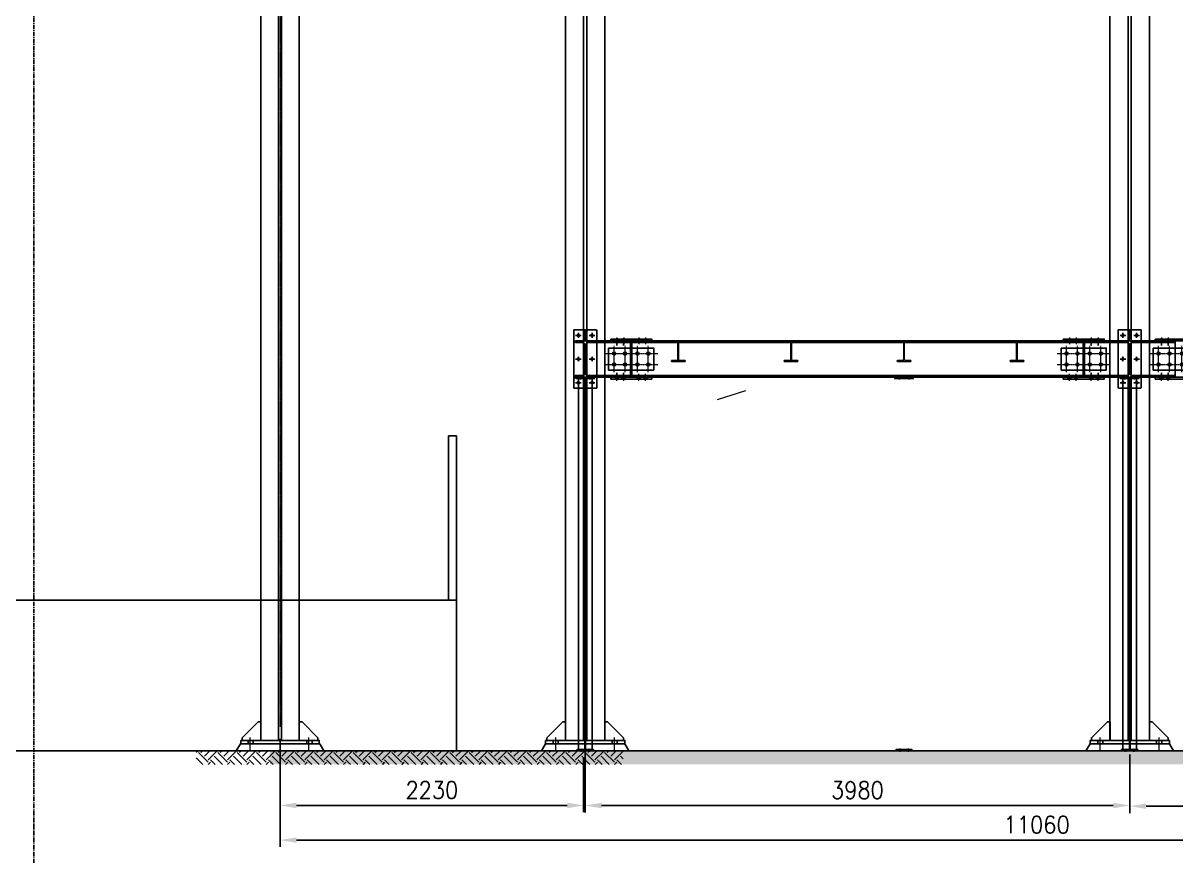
# Model space of a CAD drawing. Header units: millimetres. Extents: x 13669 to 217197, y -88248 to 24578.
# Drawn here: x 18001 to 26428, y 12063 to 18149 of the extents above; entities that cross this region are included whole.
import ezdxf

# ---------------------------------------------------------------- set-up
doc = ezdxf.new("R2010")
doc.units = ezdxf.units.MM
for name, pattern in [('CENTER', [50.8, 31.75, -6.35, 6.35, -6.35]), ('CENTER2', [1.125, 0.75, -0.125, 0.125, -0.125]), ('DASHED2', [0.375, 0.25, -0.125])]:
    doc.linetypes.add(name, pattern=pattern)
for name, color, linetype in [('CHAPA PISO', 3, 'Continuous'), ('Tx-DDIM', 1, 'Continuous'), ('Tx-EJES', 1, 'CENTER'), ('Tx_DDIM', 1, 'Continuous'), ('Tx_M_EQUIPOS', 4, 'Continuous'), ('Tx_M_EXISTENTES', 8, 'Continuous'), ('Tx_M_OCULTOS', 2, 'DASHED2'), ('Tx_M_OCULTOS FINO', 1, 'DASHED2')]:
    doc.layers.add(name, color=color, linetype=linetype)
for name, color, linetype, lineweight in [('TITULOS', 6, 'Continuous', 60), ('Tx_EJES', 1, 'CENTER2', 5), ('Tx_M_CONTORNO FINO', 1, 'Continuous', 5)]:
    doc.layers.add(name, color=color, linetype=linetype, lineweight=lineweight)
doc.styles.add('ROMANS', font='romans.shx', dxfattribs={"width": 0.9})
doc.dimstyles.new('ESC 1-50', dxfattribs={"dimscale": 50, "dimtxt": 2.5, "dimasz": 2.4, "dimexe": 1, "dimexo": 1, "dimgap": 1, "dimtad": 1, "dimdec": 0, "dimtxsty": 'ROMANS', "dimcen": 2.5, "dimclrd": 256, "dimclre": 256, "dimclrt": 3, "dimadec": 0, "dimazin": 2, "dimtfac": 0.5, "dimtdec": 0, "dimtmove": 0, "dimatfit": 3, "dimfxl": 1, "dimtfill": 1, "dimtfillclr": 256, "dimtolj": 2, "dimlwd": -1, "dimarcsym": 0})

# ---------------------------------------------------------------- blocks, each defined once
blk = doc.blocks.new('A$Cd38fd534')
at = {"layer": 'Tx_EJES'}
for p, q in [((-69.1, 0), (319.1, 0)), ((0, -135.8), (0, 55.8)), ((80, -135.8), (80, 55.8)), ((170, -135.8), (170, 55.8)), ((250, -135.8), (250, 55.8)), ((-69.1, -80), (319.1, -80))]:
    blk.add_line(p, q, dxfattribs=at)
at = {"layer": 'Tx_M_EQUIPOS'}
blk.add_lwpolyline([(-40, 40), (290, 40), (290, -120), (-40, -120)], close=True, dxfattribs=at)
for centre in [(0, 0), (80, 0), (170, 0), (250, 0), (0, -80), (80, -80), (170, -80), (250, -80)]:
    blk.add_circle(centre, 10.5, dxfattribs=at)
blk = doc.blocks.new('A$C03c238ad')
at = {"layer": 'Tx_M_OCULTOS FINO'}
for p, q in [((-70.7, 40), (-29.3, 40)), ((-50, 58.7), (-50, 21.3)), ((29.3, 40), (70.7, 40)), ((50, 58.7), (50, 21.3)), ((-70.7, -133), (-29.3, -133)), ((-50, -114.3), (-50, -151.7)), ((29.3, -133), (70.7, -133)), ((50, -114.3), (50, -151.7)), ((-70.7, -306), (-29.3, -306)), ((-50, -287.3), (-50, -324.7)), ((29.3, -306), (70.7, -306)), ((50, -287.3), (50, -324.7))]:
    blk.add_line(p, q, dxfattribs=at)
for points in [[(-84, -346), (84, -346), (84, 80), (-84, 80)], [(-3.9, 80), (3.9, 80), (3.9, 0), (-3.9, 0)], [(-3.9, -266), (3.9, -266), (3.9, -346), (-3.9, -346)]]:
    blk.add_lwpolyline(points, close=True, dxfattribs=at)
for centre in [(-50, 40), (50, 40), (-50, -133), (50, -133), (-50, -306), (50, -306)]:
    blk.add_circle(centre, 8.5, dxfattribs=at)
blk = doc.blocks.new('A$Cf5f8315d')
at = {"layer": 'Tx_EJES'}
blk.add_line((-21.3, 0), (0, 0), dxfattribs=at)
at = {"layer": 'Tx_M_OCULTOS'}
for p, q in [((-13, 8.5), (0, 8.5)), ((-13, -8.5), (0, -8.5))]:
    blk.add_line(p, q, dxfattribs=at)
blk = doc.blocks.new('A$Cfbe9b5f4')
at = {"layer": 'Tx_EJES'}
for p, q in [((-150, 117.9), (-150, 68.1)), ((-100, 117.9), (-100, 68.1)), ((10, 117.9), (10, 68.1)), ((60, 117.9), (60, 68.1)), ((3157.4, 117.9), (3157.4, 68.1)), ((3207.4, 117.9), (3207.4, 68.1)), ((3317.4, 117.9), (3317.4, 68.1)), ((3367.4, 117.9), (3367.4, 68.1)), ((3830, 117.9), (3830, 68.1)), ((3880, 117.9), (3880, 68.1)), ((-150, -197.9), (-150, -148.1)), ((-100, -197.9), (-100, -148.1)), ((10, -197.9), (10, -148.1)), ((60, -197.9), (60, -148.1)), ((3157.4, -197.9), (3157.4, -148.1)), ((3207.4, -197.9), (3207.4, -148.1)), ((3317.4, -197.9), (3317.4, -148.1)), ((3367.4, -197.9), (3367.4, -148.1)), ((3830, -197.9), (3830, -148.1)), ((3880, -197.9), (3880, -148.1))]:
    blk.add_line(p, q, dxfattribs=at)
at = {"layer": 'Tx_M_EQUIPOS'}
for p, q in [((-40, 93), (3257.4, 93)), ((-40, 80), (3257.4, 80)), ((3257.4, -160), (-40, -160)), ((3257.4, -173), (-40, -173))]:
    blk.add_line(p, q, dxfattribs=at)
for points in [[(-195, 105.7), (105, 105.7), (105, 93), (-195, 93)], [(3112.4, 105.7), (3412.4, 105.7), (3412.4, 93), (3112.4, 93)], [(3785, 105.7), (4085, 105.7), (4085, 93), (3785, 93)], [(-195, -185.7), (105, -185.7), (105, -173), (-195, -173)], [(3112.4, -185.7), (3412.4, -185.7), (3412.4, -173), (3112.4, -173)], [(3785, -185.7), (4085, -185.7), (4085, -173), (3785, -173)]]:
    blk.add_lwpolyline(points, close=True, dxfattribs=at)
for points in [[(-40, 93), (-40, -173)], [(3257.4, 93), (3257.4, -173)]]:
    blk.add_lwpolyline(points, dxfattribs=at)
at = {"layer": 'Tx_M_OCULTOS'}
for p, q in [((-160.5, 105.7), (-160.5, 80)), ((-139.5, 105.7), (-139.5, 80)), ((-110.5, 105.7), (-110.5, 80)), ((-89.5, 105.7), (-89.5, 80)), ((-0.5, 105.7), (-0.5, 92.7)), ((20.5, 105.7), (20.5, 92.7)), ((49.5, 105.7), (49.5, 92.7)), ((70.5, 105.7), (70.5, 92.7)), ((3146.9, 105.7), (3146.9, 80)), ((3167.9, 105.7), (3167.9, 80)), ((3196.9, 105.7), (3196.9, 80)), ((3217.9, 105.7), (3217.9, 80)), ((3306.9, 105.7), (3306.9, 92.7)), ((3327.9, 105.7), (3327.9, 92.7)), ((3356.9, 105.7), (3356.9, 92.7)), ((3377.9, 105.7), (3377.9, 92.7)), ((3819.5, 105.7), (3819.5, 80)), ((3840.5, 105.7), (3840.5, 80)), ((3869.5, 105.7), (3869.5, 80)), ((3890.5, 105.7), (3890.5, 80)), ((-160.5, -185.7), (-160.5, -160)), ((-139.5, -185.7), (-139.5, -160)), ((-110.5, -185.7), (-110.5, -160)), ((-89.5, -185.7), (-89.5, -160)), ((3146.9, -185.7), (3146.9, -160)), ((3167.9, -185.7), (3167.9, -160)), ((3196.9, -185.7), (3196.9, -160)), ((3217.9, -185.7), (3217.9, -160)), ((3819.5, -185.7), (3819.5, -160)), ((3840.5, -185.7), (3840.5, -160)), ((3869.5, -185.7), (3869.5, -160)), ((3890.5, -185.7), (3890.5, -160)), ((-0.5, -185.7), (-0.5, -172.7)), ((20.5, -185.7), (20.5, -172.7)), ((49.5, -185.7), (49.5, -172.7)), ((70.5, -185.7), (70.5, -172.7)), ((3306.9, -185.7), (3306.9, -172.7)), ((3327.9, -185.7), (3327.9, -172.7)), ((3356.9, -185.7), (3356.9, -172.7)), ((3377.9, -185.7), (3377.9, -172.7))]:
    blk.add_line(p, q, dxfattribs=at)
for points in [[(287, -51.5, 0.414214), (296.5, -42), (296.5, 78, 0.414214), (287, 87.5), (248.7, 87.5), (248.7, 93), (348.7, 93), (348.7, 87.5), (310.4, 87.5, 0.414214), (300.9, 78), (300.9, -42, 0.414214), (310.4, -51.5), (348.7, -51.5), (348.7, -57), (248.7, -57), (248.7, -51.5)], [(1112, -51.5, 0.414214), (1121.5, -42), (1121.5, 78, 0.414214), (1112, 87.5), (1073.7, 87.5), (1073.7, 93), (1173.7, 93), (1173.7, 87.5), (1135.4, 87.5, 0.414214), (1125.9, 78), (1125.9, -42, 0.414214), (1135.4, -51.5), (1173.7, -51.5), (1173.7, -57), (1073.7, -57), (1073.7, -51.5)], [(1937, -51.5, 0.414214), (1946.5, -42), (1946.5, 78, 0.414214), (1937, 87.5), (1898.7, 87.5), (1898.7, 93), (1998.7, 93), (1998.7, 87.5), (1960.4, 87.5, 0.414214), (1950.9, 78), (1950.9, -42, 0.414214), (1960.4, -51.5), (1998.7, -51.5), (1998.7, -57), (1898.7, -57), (1898.7, -51.5)], [(2762, -51.5, 0.414214), (2771.5, -42), (2771.5, 78, 0.414214), (2762, 87.5), (2723.7, 87.5), (2723.7, 93), (2823.7, 93), (2823.7, 87.5), (2785.4, 87.5, 0.414214), (2775.9, 78), (2775.9, -42, 0.414214), (2785.4, -51.5), (2823.7, -51.5), (2823.7, -57), (2723.7, -57), (2723.7, -51.5)]]:
    blk.add_lwpolyline(points, format="xyb", close=True, dxfattribs=at)
at = {"rotation": 270}
for p in [(1913.7, -173), (1983.7, -173)]:
    blk.add_blockref('A$Cf5f8315d', p, dxfattribs=at)
blk = doc.blocks.new('*D21')
at = {"layer": 'Defpoints', "color": 0, "transparency": 16777216}
for p in [(22109.6, 12968.8), (26090, 12853.8), (26090, 12431.8)]:
    blk.add_point(p, dxfattribs=at)
at = {"layer": 'Tx_DDIM', "lineweight": -2, "transparency": 16777216}
for p, q in [((22109.6, 12918.8), (22109.6, 12381.8)), ((26090, 12803.8), (26090, 12381.8))]:
    blk.add_line(p, q, dxfattribs=at)
at = {"layer": 'Tx_DDIM', "transparency": 16777216}
blk.add_line((22229.6, 12431.8), (25970, 12431.8), dxfattribs=at)
for points in [[(22229.6, 12451.8), (22229.6, 12411.8), (22109.6, 12431.8)], [(25970, 12451.8), (25970, 12411.8), (26090, 12431.8)]]:
    blk.add_solid(points, dxfattribs=at)
at = {"layer": 'Tx_DDIM', "color": 3, "transparency": 16777216, "insert": (24099.8, 12544.3), "char_height": 125, "attachment_point": 5, "style": 'ROMANS', "bg_fill": 3, "box_fill_scale": 1.1, "bg_fill_color": 256, "bg_fill_true_color": 13158600, "bg_fill_transparency": 0}
blk.add_mtext('\\A2;3980', dxfattribs=at)
blk = doc.blocks.new('*D22')
at = {"layer": 'Defpoints', "color": 0, "transparency": 16777216}
for p in [(26090, 12853.8), (30940, 12860.3), (30940, 12426.9)]:
    blk.add_point(p, dxfattribs=at)
at = {"layer": 'Tx_DDIM', "lineweight": -2, "transparency": 16777216}
for p, q in [((30940, 12810.3), (30940, 12376.9)), ((26090, 12803.8), (26090, 12376.9))]:
    blk.add_line(p, q, dxfattribs=at)
at = {"layer": 'Tx_DDIM', "transparency": 16777216}
blk.add_line((26210, 12426.9), (30820, 12426.9), dxfattribs=at)
for points in [[(26210, 12446.9), (26210, 12406.9), (26090, 12426.9)], [(30820, 12446.9), (30820, 12406.9), (30940, 12426.9)]]:
    blk.add_solid(points, dxfattribs=at)
at = {"layer": 'Tx_DDIM', "color": 3, "transparency": 16777216, "insert": (28515, 12539.4), "char_height": 125, "attachment_point": 5, "style": 'ROMANS', "bg_fill": 3, "box_fill_scale": 1.1, "bg_fill_color": 256, "bg_fill_true_color": 13158600, "bg_fill_transparency": 0}
blk.add_mtext('\\A2;4850', dxfattribs=at)
blk = doc.blocks.new('*D24')
at = {"layer": 'Defpoints', "color": 0, "transparency": 16777216}
for p in [(19879.6, 12649.1), (30940, 12592.7), (30940, 12179.1)]:
    blk.add_point(p, dxfattribs=at)
at = {"layer": 'Tx_DDIM', "lineweight": -2, "transparency": 16777216}
for p, q in [((19879.6, 12599.1), (19879.6, 12129.1)), ((30940, 12542.7), (30940, 12129.1))]:
    blk.add_line(p, q, dxfattribs=at)
at = {"layer": 'Tx_DDIM', "transparency": 16777216}
blk.add_line((19999.6, 12179.1), (30820, 12179.1), dxfattribs=at)
for points in [[(19999.6, 12199.1), (19999.6, 12159.1), (19879.6, 12179.1)], [(30820, 12199.1), (30820, 12159.1), (30940, 12179.1)]]:
    blk.add_solid(points, dxfattribs=at)
at = {"layer": 'Tx_DDIM', "color": 3, "transparency": 16777216, "insert": (25409.8, 12291.6), "char_height": 125, "attachment_point": 5, "style": 'ROMANS', "bg_fill": 3, "box_fill_scale": 1.1, "bg_fill_color": 256, "bg_fill_true_color": 13158600, "bg_fill_transparency": 0}
blk.add_mtext('\\A2;11060', dxfattribs=at)
blk = doc.blocks.new('*D20')
at = {"layer": 'Defpoints', "color": 0, "transparency": 16777216}
for p in [(19879.6, 12968.8), (22098.3, 12832.1), (22098.3, 12432.4)]:
    blk.add_point(p, dxfattribs=at)
at = {"layer": 'Tx_DDIM', "lineweight": -2, "transparency": 16777216}
for p, q in [((19879.6, 12918.8), (19879.6, 12382.4)), ((22098.3, 12782.1), (22098.3, 12382.4))]:
    blk.add_line(p, q, dxfattribs=at)
at = {"layer": 'Tx_DDIM', "transparency": 16777216}
blk.add_line((19999.6, 12432.4), (21978.3, 12432.4), dxfattribs=at)
for points in [[(19999.6, 12452.4), (19999.6, 12412.4), (19879.6, 12432.4)], [(21978.3, 12452.4), (21978.3, 12412.4), (22098.3, 12432.4)]]:
    blk.add_solid(points, dxfattribs=at)
at = {"layer": 'Tx_DDIM', "color": 3, "transparency": 16777216, "insert": (20989, 12544.9), "char_height": 125, "attachment_point": 5, "style": 'ROMANS', "bg_fill": 3, "box_fill_scale": 1.1, "bg_fill_color": 256, "bg_fill_true_color": 13158600, "bg_fill_transparency": 0}
blk.add_mtext('\\A2;2230', dxfattribs=at)

msp = doc.modelspace()

# ---------------------------------------------------------------- hatches: boundary and pattern name
h = msp.add_hatch()
h.set_pattern_fill('EARTH', color=9, scale=400, angle=45)
h.set_pattern_definition([(45, (20342.91, 8099.01), (0, 141.42136), [100, -100]), (45, (20316.39, 8125.53), (0, 141.42136), [100, -100]), (45, (20289.87, 8152.05), (0, 141.42136), [100, -100]), (135, (20289.87, 8169.72), (-141.42136, 1e-14), [100, -100]), (135, (20316.39, 8196.24), (-141.42136, 1e-14), [100, -100]), (135, (20342.91, 8222.76), (-141.42136, 1e-14), [100, -100])])
h.paths.add_polyline_path([(19806.9768686, 12832.0886504), (19806.9768686, 12732.0886504), (33664.5946859, 12732.0886504), (33664.5946859, 12832.0886504)])

# ---------------------------------------------------------------- linework, layer by layer
at = {"color": 9}
for p, q in [((19559.631052, 12832.0886504), (19589.631052, 12882.0886504)), ((20199.6310519, 12832.0886504), (20169.6310519, 12882.0886504)), ((21789.6310518, 12832.0886504), (21819.6310518, 12882.0886504)), ((22429.6310517, 12832.0886504), (22399.6310517, 12882.0886504)), ((25769.9664949, 12832.0886504), (25799.9664949, 12882.0886504)), ((26409.9664948, 12832.0886504), (26379.9664948, 12882.0886504))]:
    msp.add_line(p, q, dxfattribs=at)
at = {"layer": 'CHAPA PISO'}
for p, q in [((21169.631052, 15132.0886504), (21109.631052, 15132.0886504)), ((21109.631052, 15132.0886504), (21109.631052, 13932.0886504)), ((20019.631052, 13932.0886504), (15660.631052, 13932.0886504)), ((21169.631052, 13932.0886504), (16819.631052, 13932.0886504))]:
    msp.add_line(p, q, dxfattribs=at)
at = {"layer": 'Tx-DDIM'}
for p, q in [((22340.9310517, 15794.358387), (22340.9310517, 15846.8189138)), ((22390.9310517, 15794.358387), (22390.9310517, 15846.8189138)), ((25808.6664948, 15794.358387), (25808.6664948, 15846.8189138)), ((25858.6664948, 15794.358387), (25858.6664948, 15846.8189138)), ((26321.2664948, 15794.358387), (26321.2664948, 15846.8189138)), ((26371.2664948, 15794.358387), (26371.2664948, 15846.8189138)), ((22340.9310517, 15593.8189138), (22340.9310517, 15541.358387)), ((22390.9310517, 15593.8189138), (22390.9310517, 15541.358387)), ((25808.6664948, 15593.8189138), (25808.6664948, 15541.358387)), ((25858.6664948, 15593.8189138), (25858.6664948, 15541.358387)), ((26321.2664948, 15593.8189138), (26321.2664948, 15541.358387)), ((26371.2664948, 15593.8189138), (26371.2664948, 15541.358387))]:
    msp.add_line(p, q, dxfattribs=at)
at = {"layer": 'Tx-EJES'}
msp.add_line((18080.1310518, 6877.8672684), (18080.1310518, 22787.9455283), dxfattribs=at)
at = {"layer": 'Tx_EJES'}
for p, q in [((19879.6310519, 22284.0681479), (19879.6310519, 13007.4886504)), ((22302.0810517, 15734.0886504), (22339.7810517, 15734.0886504)), ((22320.9310517, 15715.2386504), (22320.9310517, 15752.9386504)), ((22382.0810517, 15734.0886504), (22419.7810517, 15734.0886504)), ((22400.9310517, 15715.2386504), (22400.9310517, 15752.9386504)), ((25817.5164948, 15734.0886504), (25779.8164948, 15734.0886504)), ((25798.6664948, 15715.2386504), (25798.6664948, 15752.9386504)), ((25897.5164948, 15734.0886504), (25859.8164948, 15734.0886504)), ((25878.6664948, 15715.2386504), (25878.6664948, 15752.9386504)), ((26282.4164948, 15734.0886504), (26320.1164948, 15734.0886504)), ((26301.2664948, 15715.2386504), (26301.2664948, 15752.9386504)), ((26362.4164948, 15734.0886504), (26400.1164948, 15734.0886504)), ((26381.2664948, 15715.2386504), (26381.2664948, 15752.9386504)), ((22302.0810517, 15654.0886504), (22339.7810517, 15654.0886504)), ((22320.9310517, 15635.2386504), (22320.9310517, 15672.9386504)), ((22382.0810517, 15654.0886504), (22419.7810517, 15654.0886504)), ((22400.9310517, 15635.2386504), (22400.9310517, 15672.9386504)), ((25817.5164948, 15654.0886504), (25779.8164948, 15654.0886504)), ((25798.6664948, 15635.2386504), (25798.6664948, 15672.9386504)), ((25897.5164948, 15654.0886504), (25859.8164948, 15654.0886504)), ((25878.6664948, 15635.2386504), (25878.6664948, 15672.9386504)), ((26282.4164948, 15654.0886504), (26320.1164948, 15654.0886504)), ((26301.2664948, 15635.2386504), (26301.2664948, 15672.9386504)), ((26362.4164948, 15654.0886504), (26400.1164948, 15654.0886504)), ((26381.2664948, 15635.2386504), (26381.2664948, 15672.9386504)), ((19660.631052, 12836.7886504), (19660.631052, 12932.4886504)), ((20090.631052, 12836.7886504), (20090.631052, 12932.4886504)), ((21894.6310518, 12836.7886504), (21894.6310518, 12932.4886504)), ((22324.6310518, 12836.7886504), (22324.6310518, 12932.4886504)), ((25874.9664948, 12836.7886504), (25874.9664948, 12932.4886504)), ((26304.9664949, 12836.7886504), (26304.9664949, 12932.4886504))]:
    msp.add_line(p, q, dxfattribs=at)
at = {"layer": 'Tx_M_CONTORNO FINO'}
for p, q in [((24396.4664949, 15561.0886507), (24396.4664949, 15551.5886507)), ((24396.4664949, 15561.0886507), (24396.4664949, 15561.0886507)), ((24404.9664949, 15570.2129612), (24404.9664949, 15545.5959786)), ((24413.4664949, 15561.0886507), (24413.4664949, 15551.5886507)), ((24413.4664949, 15561.0886507), (24413.4664949, 15561.0886507)), ((24466.4664949, 15561.0886507), (24466.4664949, 15551.5886507)), ((24466.4664949, 15561.0886507), (24466.4664949, 15561.0886507)), ((24474.9664949, 15570.2129612), (24474.9664949, 15545.5959786)), ((24483.4664949, 15561.0886507), (24483.4664949, 15551.5886507)), ((24483.4664949, 15561.0886507), (24483.4664949, 15561.0886507)), ((23281.7956658, 15462.1419283), (23073.4960166, 15395.7051861)), ((24401.4664949, 12841.5886506), (24401.4664949, 12832.0886506)), ((24409.9664949, 12849.1471419), (24409.9664949, 12824.5301594)), ((24418.4664949, 12841.5886506), (24418.4664949, 12832.0886506)), ((24461.4664949, 12841.5886506), (24461.4664949, 12832.0886506)), ((24469.9664949, 12849.1471419), (24469.9664949, 12824.5301594)), ((24478.4664949, 12841.5886506), (24478.4664949, 12832.0886506))]:
    msp.add_line(p, q, dxfattribs=at)
for points in [[(24509.9664949, 15561.0886507), (24369.9664949, 15561.0886507), (24369.9664949, 15551.5886507), (24509.9664949, 15551.5886507)], [(24379.9664949, 12832.0886506), (24499.9664949, 12832.0886506), (24499.9664949, 12841.5886506), (24379.9664949, 12841.5886506)]]:
    msp.add_lwpolyline(points, close=True, dxfattribs=at)
msp.add_lwpolyline([(24389.9664949, 12832.0886506), (24489.9664949, 12832.0886506)], dxfattribs=at)
at = {"layer": 'Tx_M_EQUIPOS'}
for p, q in [((22253.1310518, 15814.0886504), (22440.9310517, 15814.0886504)), ((25946.4664948, 15814.0886504), (25758.6664948, 15814.0886504)), ((26233.4664949, 15814.0886504), (26421.2664948, 15814.0886504)), ((22253.1310518, 15574.0886504), (22440.9310517, 15574.0886504)), ((25946.4664948, 15574.0886504), (25758.6664948, 15574.0886504)), ((26233.4664949, 15574.0886504), (26421.2664948, 15574.0886504))]:
    msp.add_line(p, q, dxfattribs=at)
for points in [[(20019.631052, 12907.4886504), (20019.631052, 21006.0604752), (20019.631052, 21672.7686502), (19739.631052, 21672.7686502), (19739.631052, 21021.9604752), (19739.631052, 12907.4886504)], [(22253.1310518, 15827.0886504), (22440.9310517, 15827.0886504), (22440.9310517, 15561.0886504), (22253.1310518, 15561.0886504)], [(25946.4664948, 15827.0886504), (25758.6664948, 15827.0886504), (25758.6664948, 15561.0886504), (25946.4664948, 15561.0886504)], [(26233.4664949, 15827.0886504), (26421.2664948, 15827.0886504), (26421.2664948, 15561.0886504), (26233.4664949, 15561.0886504)]]:
    msp.add_lwpolyline(points, dxfattribs=at)
for points in [[(22254.4664947, 12907.4886504), (22254.4664947, 21006.0604752), (22253.1310517, 21672.7686502), (21966.1310517, 21672.7686502), (21965.4664947, 21021.9604752), (21965.4664947, 12907.4886504)], [(26234.4664949, 12907.4886504), (26234.4664949, 21006.0604752), (26233.4664948, 21672.7686502), (25946.4664948, 21672.7686502), (25945.4664949, 21021.9604752), (25945.4664949, 12907.4886504)], [(19739.631052, 13043.4886504), (19719.131052, 13043.4886504), (19603.6310519, 12927.4886504), (19603.6310519, 12907.4886504), (19739.631052, 12907.4886504)], [(20019.631052, 13043.4886504), (20040.1310519, 13043.4886504), (20155.631052, 12927.4886504), (20155.631052, 12907.4886504), (20019.631052, 12907.4886504)], [(21966.1310517, 13044.4886504), (21946.1310517, 13044.4886504), (21829.6310517, 12927.4886504), (21829.6310517, 12907.4886504), (21966.1310517, 12907.4886504)], [(22253.1310518, 13044.4886504), (22273.1310518, 13044.4886504), (22389.6310518, 12927.4886504), (22389.6310518, 12907.4886504), (22253.1310518, 12907.4886504)], [(25946.4664948, 13044.4886504), (25926.4664948, 13044.4886504), (25809.9664947, 12927.4886504), (25809.9664947, 12907.4886504), (25946.4664948, 12907.4886504)], [(26233.4664948, 13044.4886504), (26253.4664948, 13044.4886504), (26369.9664949, 12927.4886504), (26369.9664949, 12907.4886504), (26233.4664948, 12907.4886504)], [(19593.631052, 12907.4886504), (20165.6310519, 12907.4886504), (20165.6310519, 12882.0886504), (19593.631052, 12882.0886504)], [(21819.6310518, 12907.4886504), (22399.6310517, 12907.4886504), (22399.6310517, 12882.0886504), (21819.6310518, 12882.0886504)], [(25799.9664949, 12907.4886504), (26379.9664948, 12907.4886504), (26379.9664948, 12882.0886504), (25799.9664949, 12882.0886504)]]:
    msp.add_lwpolyline(points, close=True, dxfattribs=at)
for centre in [(22320.9310517, 15734.0886504), (22400.9310517, 15734.0886504), (25798.6664948, 15734.0886504), (25878.6664948, 15734.0886504), (26301.2664948, 15734.0886504), (26381.2664948, 15734.0886504), (22320.9310517, 15654.0886504), (22400.9310517, 15654.0886504), (25798.6664948, 15654.0886504), (25878.6664948, 15654.0886504), (26301.2664948, 15654.0886504), (26381.2664948, 15654.0886504)]:
    msp.add_circle(centre, 10.5, dxfattribs=at)
at = {"layer": 'Tx_M_EXISTENTES'}
msp.add_line((19806.9768686, 12832.0886504), (33661.1646177, 12832.0886504), dxfattribs=at)
for centre in [(22320.9310517, 15734.0886504), (22400.9310517, 15734.0886504), (25798.6664948, 15734.0886504), (25878.6664948, 15734.0886504), (26301.2664948, 15734.0886504), (26381.2664948, 15734.0886504), (22320.9310517, 15654.0886504), (22400.9310517, 15654.0886504), (25798.6664948, 15654.0886504), (25878.6664948, 15654.0886504), (26301.2664948, 15654.0886504), (26381.2664948, 15654.0886504)]:
    msp.add_circle(centre, 9.525, dxfattribs=at)
at = {"layer": 'Tx_M_OCULTOS', "extrusion": (6.12323e-17, 1, -1.83697e-16)}
for p, q in [((19868.3310519, 12907.4886504), (19868.3310519, 21672.7686502)), ((19890.9310519, 12907.4886504), (19890.9310519, 21672.7686502)), ((22098.3310517, 12907.4886504), (22098.3310517, 21672.7686502)), ((22120.9310517, 12907.4886504), (22120.9310517, 21672.7686502)), ((26078.6664948, 12907.4886504), (26078.6664948, 21672.7686502)), ((26101.2664948, 12907.4886504), (26101.2664948, 21672.7686502))]:
    msp.add_line(p, q, dxfattribs=at)
at = {"layer": 'Tx_M_OCULTOS'}
for p, q in [((22253.1310518, 15827.0886504), (22120.9310517, 15827.0886504)), ((22253.1310518, 15814.0886504), (22120.9310517, 15814.0886504)), ((22330.425912, 15814.0886504), (22330.425912, 15827.0886504)), ((22351.4361915, 15814.0886504), (22351.4361915, 15827.0886504)), ((22380.425912, 15814.0886504), (22380.425912, 15827.0886504)), ((22401.4361915, 15814.0886504), (22401.4361915, 15827.0886504)), ((25798.1613551, 15814.0886504), (25798.1613551, 15827.0886504)), ((25819.1716346, 15814.0886504), (25819.1716346, 15827.0886504)), ((25848.1613551, 15814.0886504), (25848.1613551, 15827.0886504)), ((25869.1716346, 15814.0886504), (25869.1716346, 15827.0886504)), ((25946.4664948, 15827.0886504), (26078.6664948, 15827.0886504)), ((25946.4664948, 15814.0886504), (26078.6664948, 15814.0886504)), ((26233.4664949, 15827.0886504), (26101.2664948, 15827.0886504)), ((26233.4664949, 15814.0886504), (26101.2664948, 15814.0886504)), ((26310.7613551, 15814.0886504), (26310.7613551, 15827.0886504)), ((26331.7716346, 15814.0886504), (26331.7716346, 15827.0886504)), ((26360.7613551, 15814.0886504), (26360.7613551, 15827.0886504)), ((26381.7716346, 15814.0886504), (26381.7716346, 15827.0886504)), ((22253.1310518, 15574.0886504), (22120.9310517, 15574.0886504)), ((22253.1310518, 15561.0886504), (22120.9310517, 15561.0886504)), ((22330.425912, 15561.0886504), (22330.425912, 15574.0886504)), ((22351.4361915, 15561.0886504), (22351.4361915, 15574.0886504)), ((22380.425912, 15561.0886504), (22380.425912, 15574.0886504)), ((22401.4361915, 15561.0886504), (22401.4361915, 15574.0886504)), ((25798.1613551, 15561.0886504), (25798.1613551, 15574.0886504)), ((25819.1716346, 15561.0886504), (25819.1716346, 15574.0886504)), ((25848.1613551, 15561.0886504), (25848.1613551, 15574.0886504)), ((25869.1716346, 15561.0886504), (25869.1716346, 15574.0886504)), ((25946.4664948, 15574.0886504), (26078.6664948, 15574.0886504)), ((25946.4664948, 15561.0886504), (26078.6664948, 15561.0886504)), ((26233.4664949, 15574.0886504), (26101.2664948, 15574.0886504)), ((26233.4664949, 15561.0886504), (26101.2664948, 15561.0886504)), ((26310.7613551, 15561.0886504), (26310.7613551, 15574.0886504)), ((26331.7716346, 15561.0886504), (26331.7716346, 15574.0886504)), ((26360.7613551, 15561.0886504), (26360.7613551, 15574.0886504)), ((26381.7716346, 15561.0886504), (26381.7716346, 15574.0886504)), ((19646.1310519, 12882.0886504), (19646.1310519, 12907.4886504)), ((19683.1310519, 12882.0886504), (19683.1310519, 12907.4886504)), ((20076.131052, 12882.0886504), (20076.131052, 12907.4886504)), ((20113.131052, 12882.0886504), (20113.131052, 12907.4886504)), ((21876.1310518, 12882.0886504), (21876.1310518, 12907.4886504)), ((21913.1310518, 12882.0886504), (21913.1310518, 12907.4886504)), ((22306.1310518, 12882.0886504), (22306.1310518, 12907.4886504)), ((22343.1310518, 12882.0886504), (22343.1310518, 12907.4886504)), ((25856.4664948, 12882.0886504), (25856.4664948, 12907.4886504)), ((25893.4664948, 12882.0886504), (25893.4664948, 12907.4886504)), ((26286.4664949, 12882.0886504), (26286.4664949, 12907.4886504)), ((26323.4664949, 12882.0886504), (26323.4664949, 12907.4886504))]:
    msp.add_line(p, q, dxfattribs=at)
at = {"layer": 'Tx_M_OCULTOS FINO'}
for p, q in [((22059.9664949, 15551.5886496), (22059.9664949, 12841.5886496)), ((22066.4664949, 15561.0886496), (22066.4664949, 15551.5886496)), ((22066.4664949, 15561.0886496), (22066.4664949, 15561.0886496)), ((22074.9664949, 15570.2129601), (22074.9664949, 15545.5959776)), ((22083.4664949, 15561.0886496), (22083.4664949, 15551.5886496)), ((22083.4664949, 15561.0886496), (22083.4664949, 15561.0886496)), ((22107.8064949, 15551.5886496), (22107.8064949, 12841.5886496)), ((22112.1264949, 15551.5886496), (22112.1264949, 12841.5886496)), ((22136.4664949, 15561.0886496), (22136.4664949, 15551.5886496)), ((22136.4664949, 15561.0886496), (22136.4664949, 15561.0886496)), ((22144.9664949, 15570.2129601), (22144.9664949, 15545.5959776)), ((22153.4664949, 15561.0886496), (22153.4664949, 15551.5886496)), ((22153.4664949, 15561.0886496), (22153.4664949, 15561.0886496)), ((22159.9664949, 15551.5886496), (22159.9664949, 12841.5886496)), ((26039.9664949, 15551.5886496), (26039.9664949, 12841.5886496)), ((26046.4664949, 15561.0886496), (26046.4664949, 15551.5886496)), ((26046.4664949, 15561.0886496), (26046.4664949, 15561.0886496)), ((26054.9664949, 15570.2129601), (26054.9664949, 15545.5959776)), ((26063.4664949, 15561.0886496), (26063.4664949, 15551.5886496)), ((26063.4664949, 15561.0886496), (26063.4664949, 15561.0886496)), ((26087.8064949, 15551.5886496), (26087.8064949, 12841.5886496)), ((26092.1264949, 15551.5886496), (26092.1264949, 12841.5886496)), ((26116.4664949, 15561.0886496), (26116.4664949, 15551.5886496)), ((26116.4664949, 15561.0886496), (26116.4664949, 15561.0886496)), ((26124.9664949, 15570.2129601), (26124.9664949, 15545.5959776)), ((26133.4664949, 15561.0886496), (26133.4664949, 15551.5886496)), ((26133.4664949, 15561.0886496), (26133.4664949, 15561.0886496)), ((26139.9664949, 15551.5886496), (26139.9664949, 12841.5886496)), ((22071.4664949, 12841.5886496), (22071.4664949, 12832.0886496)), ((22079.9664949, 12849.1471409), (22079.9664949, 12824.5301583)), ((22088.4664949, 12841.5886496), (22088.4664949, 12832.0886496)), ((22131.4664949, 12841.5886496), (22131.4664949, 12832.0886496)), ((22139.9664949, 12849.1471409), (22139.9664949, 12824.5301583)), ((22148.4664949, 12841.5886496), (22148.4664949, 12832.0886496)), ((26051.4664949, 12841.5886496), (26051.4664949, 12832.0886496)), ((26059.9664949, 12849.1471409), (26059.9664949, 12824.5301583)), ((26068.4664949, 12841.5886496), (26068.4664949, 12832.0886496)), ((26111.4664949, 12841.5886496), (26111.4664949, 12832.0886496)), ((26119.9664949, 12849.1471409), (26119.9664949, 12824.5301583)), ((26128.4664949, 12841.5886496), (26128.4664949, 12832.0886496))]:
    msp.add_line(p, q, dxfattribs=at)
for points in [[(22126.468454, 15814.0886684), (22183.968454, 15814.0886684), (22183.968454, 15827.0886684), (22035.968454, 15827.0886684), (22035.968454, 15814.0886684), (22093.468454, 15814.0886684, -0.4142135624), (22106.168454, 15801.3886684), (22106.168454, 15586.7886684, -0.4142135624), (22093.468454, 15574.0886684), (22035.968454, 15574.0886684), (22035.968454, 15561.0886684), (22183.968454, 15561.0886684), (22183.968454, 15574.0886684), (22126.468454, 15574.0886684, -0.4142135624), (22113.768454, 15586.7886684), (22113.768454, 15801.3886684, -0.4142135624)], [(26106.4545835, 15814.0886684), (26163.9545835, 15814.0886684), (26163.9545835, 15827.0886684), (26015.9545835, 15827.0886684), (26015.9545835, 15814.0886684), (26073.4545835, 15814.0886684, -0.4142135624), (26086.1545835, 15801.3886684), (26086.1545835, 15586.7886684, -0.4142135624), (26073.4545835, 15574.0886684), (26015.9545835, 15574.0886684), (26015.9545835, 15561.0886684), (26163.9545835, 15561.0886684), (26163.9545835, 15574.0886684), (26106.4545835, 15574.0886684, -0.4142135624), (26093.7545835, 15586.7886684), (26093.7545835, 15801.3886684, -0.4142135624)]]:
    msp.add_lwpolyline(points, format="xyb", close=True, dxfattribs=at)
for points in [[(22179.9664949, 15561.0886496), (22039.9664949, 15561.0886496), (22039.9664949, 15551.5886496), (22179.9664949, 15551.5886496)], [(26159.9664949, 15561.0886496), (26019.9664949, 15561.0886496), (26019.9664949, 15551.5886496), (26159.9664949, 15551.5886496)], [(22049.9664949, 12832.0886496), (22169.9664949, 12832.0886496), (22169.9664949, 12841.5886496), (22049.9664949, 12841.5886496)], [(26029.9664949, 12832.0886496), (26149.9664949, 12832.0886496), (26149.9664949, 12841.5886496), (26029.9664949, 12841.5886496)]]:
    msp.add_lwpolyline(points, close=True, dxfattribs=at)
for points in [[(22059.9664949, 12832.0886496), (22159.9664949, 12832.0886496)], [(22059.9664949, 12832.0886496), (22159.9664949, 12832.0886496)], [(26039.9664949, 12832.0886496), (26139.9664949, 12832.0886496)], [(26039.9664949, 12832.0886496), (26139.9664949, 12832.0886496)]]:
    msp.add_lwpolyline(points, dxfattribs=at)

# ---------------------------------------------------------------- block references
msp.add_blockref('A$Cfbe9b5f4', (22491.2664949, 15734.0886507))
at = {"layer": 'TITULOS'}
for p in [(22321.2664949, 15734.0886507), (25628.6664948, 15734.0886507), (26301.2664951, 15734.0886504)]:
    msp.add_blockref('A$Cd38fd534', p, dxfattribs=at)
at = {"layer": 'Tx_M_EQUIPOS'}
for p in [(22109.9942358, 15827.0886496), (26089.9803654, 15827.0886496)]:
    msp.add_blockref('A$C03c238ad', p, dxfattribs=at)
at = {"layer": 'Tx_M_OCULTOS FINO', "rotation": 270}
for p in [(22074.9664949, 15561.0886684), (22144.9664949, 15561.0886684), (26054.9664949, 15561.0886684), (26124.9664949, 15561.0886684)]:
    msp.add_blockref('A$Cf5f8315d', p, dxfattribs=at)

# ---------------------------------------------------------------- next in the draw order: dimensions: what is measured, and where the dimension line sits
at = {"layer": 'Tx_DDIM'}
dim = msp.add_linear_dim(base=(26089.9664948, 12431.759379), p1=(22109.6310517, 12968.8407945), p2=(26089.9664948, 12853.8308021), dimstyle='ESC 1-50', override={"dimtmove": 1}, dxfattribs=at)
dim.commit()
dim.dimension.update_dxf_attribs({"geometry": '*D21', "text_midpoint": (24099.7987733, 12544.259379)})

# ---------------------------------------------------------------- next in the draw order: hatches: boundary and pattern name
h = msp.add_hatch()
h.set_pattern_fill('EARTH', color=9, scale=400, angle=45)
h.set_pattern_definition([(45, (20342.91, 8099.01), (0, 141.4214), [100, -100]), (45, (20316.39, 8125.53), (0, 141.4214), [100, -100]), (45, (20289.87, 8152.05), (0, 141.4214), [100, -100]), (135, (20289.87, 8169.72), (-141.4214, 1e-14), [100, -100]), (135, (20316.39, 8196.24), (-141.4214, 1e-14), [100, -100]), (135, (20342.91, 8222.76), (-141.4214, 1e-14), [100, -100])])
h.paths.add_polyline_path([(19267.1319887, 12832.0886504), (19267.1319887, 12732.0886504), (22386.4127018, 12732.0886504), (22386.4127018, 12832.0886504)])

# ---------------------------------------------------------------- next in the draw order: linework, layer by layer
at = {"layer": 'Tx_EJES', "extrusion": (6.12323e-17, 1, -1.83697e-16)}
msp.add_line((22098.3310517, 12932.0886504), (22098.3310517, 22189.0484816), dxfattribs=at)
at = {"layer": 'Tx_M_EXISTENTES'}
msp.add_line((19267.1319887, 12832.0886504), (22386.4127018, 12832.0886504), dxfattribs=at)

# ---------------------------------------------------------------- next in the draw order: dimensions: what is measured, and where the dimension line sits
at = {"layer": 'Tx_DDIM'}
dim = msp.add_linear_dim(base=(30939.9664949, 12426.882215), p1=(26089.9664948, 12853.8308021), p2=(30939.9664949, 12860.2768781), dimstyle='ESC 1-50', override={"dimtmove": 1}, dxfattribs=at)
dim.commit()
dim.dimension.update_dxf_attribs({"geometry": '*D22', "text_midpoint": (28514.9664948, 12539.382215)})

# ---------------------------------------------------------------- next in the draw order: dimensions: what is measured, and where the dimension line sits
dim = msp.add_linear_dim(base=(30939.9664949, 12179.1042928), p1=(19879.6310519, 12649.1452451), p2=(30939.9664949, 12592.704037), dimstyle='ESC 1-50', dxfattribs=at)
dim.commit()
dim.dimension.update_dxf_attribs({"geometry": '*D24', "text_midpoint": (25409.7987734, 12291.6042928)})

# ---------------------------------------------------------------- next in the draw order: dimensions: what is measured, and where the dimension line sits
dim = msp.add_linear_dim(base=(22098.3310517, 12432.3512142), p1=(19879.6310519, 12968.8407945), p2=(22098.3310517, 12832.0886504), text='2230', dimstyle='ESC 1-50', dxfattribs=at)
dim.commit()
dim.dimension.update_dxf_attribs({"geometry": '*D20', "text_midpoint": (20988.9810518, 12544.8512142)})

# ---------------------------------------------------------------- next in the draw order: linework, layer by layer
at = {"layer": 'CHAPA PISO'}
for p, q in [((21169.631052, 12832.0886504), (21169.631052, 15132.0886504)), ((21169.631052, 12832.0886504), (21169.631052, 13932.0886504)), ((21169.631052, 13533.168475), (21169.631052, 12832.0886504)), ((16819.631052, 12832.0886504), (21169.631052, 12832.0886504))]:
    msp.add_line(p, q, dxfattribs=at)

doc.saveas('drawing.dxf')
